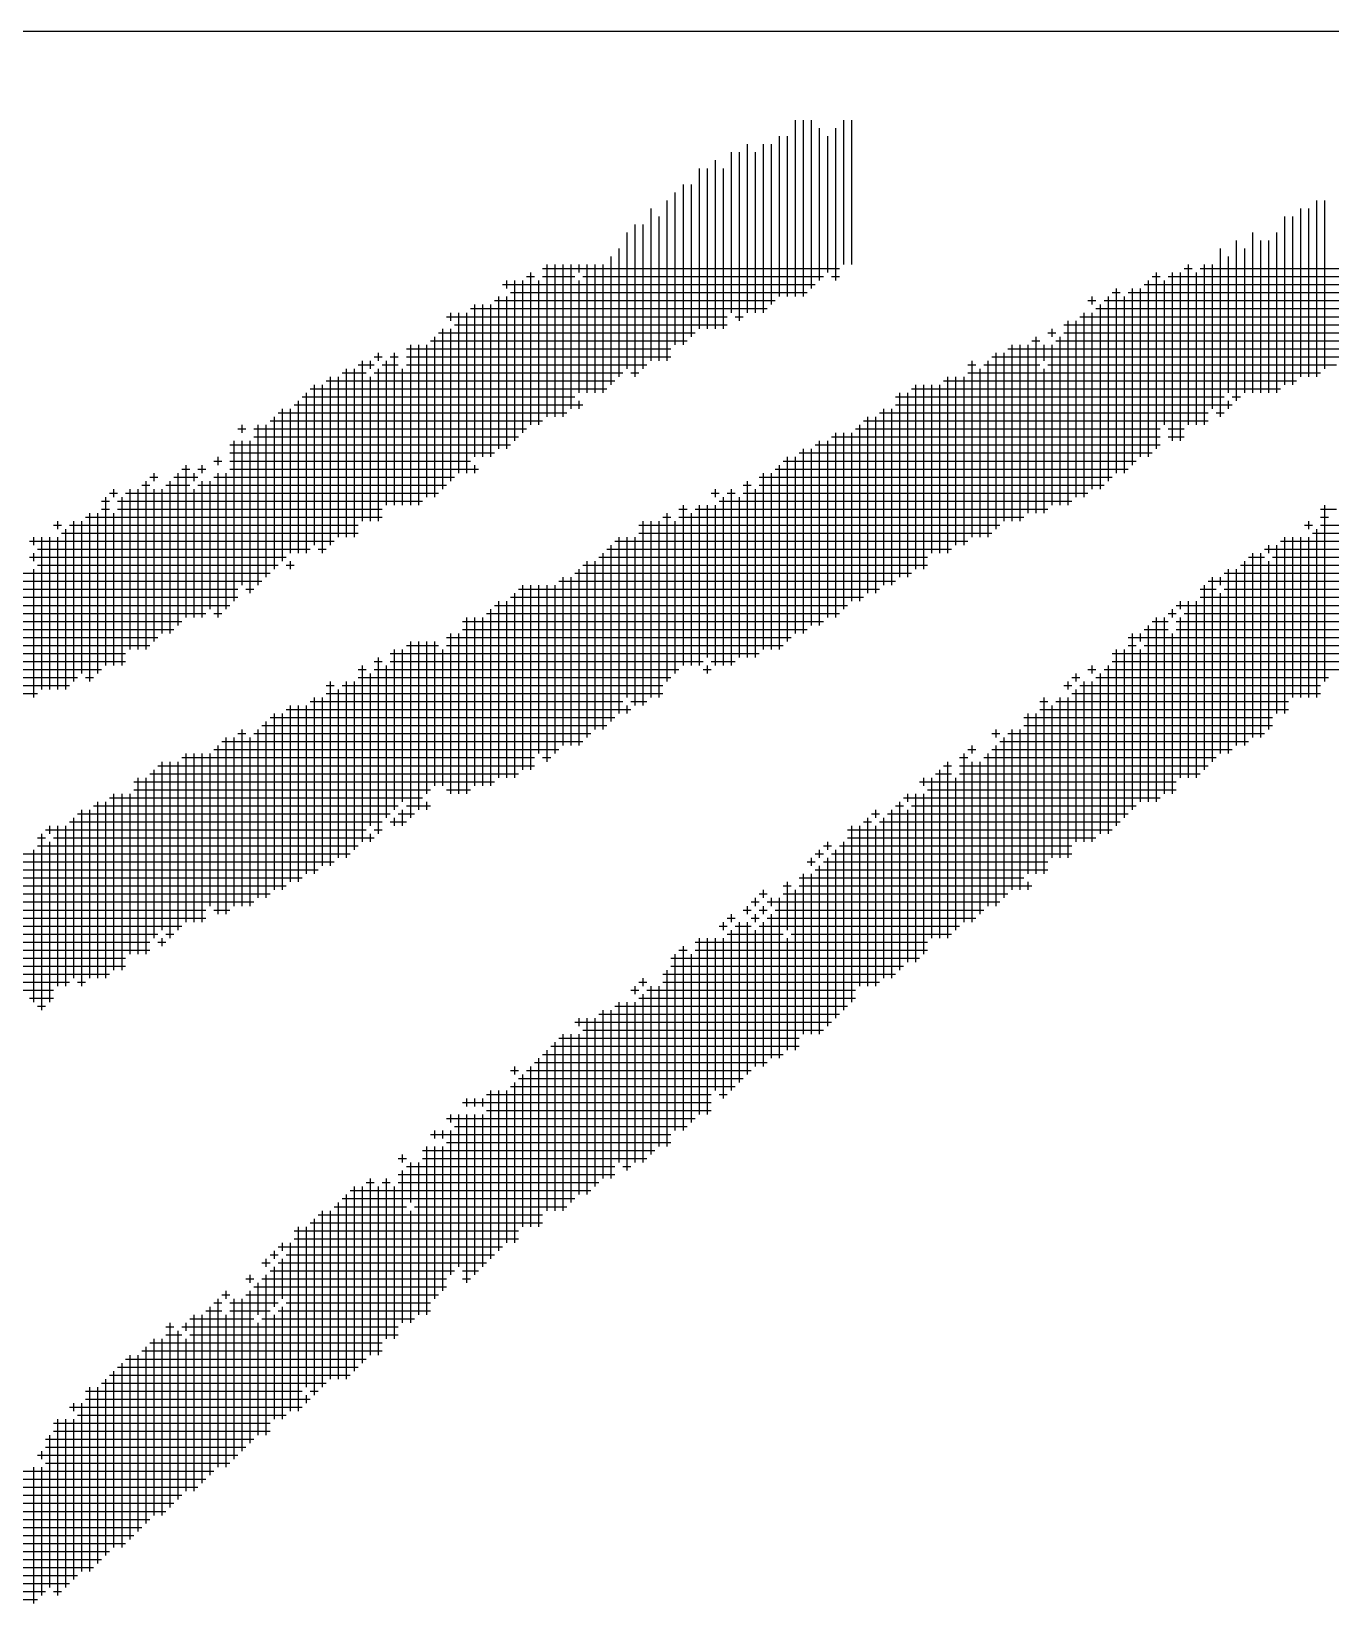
# Model space of a CAD drawing. Header units: feet. Extents: x 0 to 336400, y 0 to 237600.
# Drawn here: x 229879 to 230383, y 12190 to 12800 of the extents above; entities that cross this region are included whole.
import ezdxf
from ezdxf.enums import TextEntityAlignment as Align

# ---------------------------------------------------------------- set-up
doc = ezdxf.new("R2010")
doc.units = ezdxf.units.FT
doc.header["$LTSCALE"] = 2200
doc.header["$MEASUREMENT"] = 0
for name, color, linetype in [('CX-BORD-LIN1', 4, 'CONTINUOUS'), ('CX-BORD-LIN2', 3, 'CONTINUOUS'), ('CX-BORD-TEX2', 7, 'CONTINUOUS'), ('CX-BORD-TEX3', 6, 'CONTINUOUS'), ('CX-MISC', 2, 'CONTINUOUS')]:
    doc.layers.add(name, color=color, linetype=linetype)
doc.styles.add('TB_TEXT', font='')
doc.styles.add('TB_WBTXT', font='')
doc.styles.add('TB_WMTXT', font='')
doc.styles.get('TB_TEXT').set_extended_font_data('DotumChe')
doc.styles.get('TB_WBTXT').set_extended_font_data('Dotum')
doc.styles.get('TB_WMTXT').set_extended_font_data('DotumChe')

# ---------------------------------------------------------------- blocks, each defined once
blk = doc.blocks.new('CXBLKA1-KHCA-1')
at = {"layer": 'CX-BORD-LIN2'}
blk.add_lwpolyline([(558, 12), (270, 12)], dxfattribs=at)
at = {"layer": 'CX-BORD-LIN1', "style": 'TB_TEXT'}
for tag, p in [('TR_RCON5', (342.3033, 33)), ('TR_RCON4', (342.3033, 27)), ('TR_RCON3', (342.3033, 21)), ('TR_RCON2', (342.3033, 15)), ('TR_RCON1', (342.3033, 9))]:
    blk.add_attdef(tag, text='', height=3.5, dxfattribs=at).set_placement(p, align=Align.MIDDLE_LEFT)
for tag, height, p in [('TR_DGN5', 3.5, (451.1185, 33)), ('TR_CHK5', 3.5, (491.1185, 33)), ('TR_RDAT5', 3.5, (317.5, 33)), ('TR_APP5', 3.5, (531.1185, 33)), ('TR_RNUM5', 3, (285.1051, 32.6366)), ('TR_DGN4', 3.5, (451.1185, 27)), ('TR_CHK4', 3.5, (491.1185, 27)), ('TR_RDAT4', 3.5, (317.5, 27)), ('TR_APP4', 3.5, (531.1185, 27)), ('TR_RNUM4', 3, (285.1051, 26.6366)), ('TR_DGN3', 3.5, (451.1185, 21)), ('TR_CHK3', 3.5, (491.1185, 21)), ('TR_RDAT3', 3.5, (317.5, 21)), ('TR_APP3', 3.5, (531.1185, 21)), ('TR_RNUM3', 3, (285.1051, 20.6366)), ('TR_DGN2', 3.5, (451.1185, 15)), ('TR_CHK2', 3.5, (491.1185, 15)), ('TR_RDAT2', 3.5, (317.5, 15)), ('TR_APP2', 3.5, (531.1185, 15)), ('TR_RNUM2', 3, (285.1051, 14.6366)), ('TR_DGN1', 3.5, (451.1185, 9)), ('TR_CHK1', 3.5, (491.1185, 9)), ('TR_RDAT1', 3.5, (317.5, 9)), ('TR_APP1', 3.5, (531.1185, 9)), ('TR_RNUM1', 3, (285.1051, 8.6366))]:
    blk.add_attdef(tag, text='', height=height, dxfattribs=at).set_placement(p, align=Align.MIDDLE_CENTER)
at = {"layer": 'CX-BORD-LIN2', "style": 'TB_TEXT'}
blk.add_attdef('TD_VERSION', text='', height=3, rotation=90, dxfattribs=at).set_placement((800.5, 48.0149), align=Align.MIDDLE_CENTER)
at = {"layer": 'CX-BORD-TEX2', "style": 'TB_WMTXT'}
for tag, height, p in [('TB_CNAME', 5, (15.3448, 531.8324)), ('TB_CSCOP', 4, (16.6346, 523.8324))]:
    blk.add_attdef(tag, text='', height=height, dxfattribs=at).set_placement(p, align=Align.BOTTOM_LEFT)
at = {"layer": 'CX-BORD-TEX2', "style": 'TB_WBTXT'}
for tag, height, p in [('TB_MTITIL', 10, (398, 533.3264)), ('TB_STITL', 7, (398, 518.3264))]:
    blk.add_attdef(tag, text='', height=height, dxfattribs=at).set_placement(p, align=Align.MIDDLE_CENTER)
at = {"layer": 'CX-BORD-TEX3', "style": 'TB_TEXT'}
for tag, height, p in [('TD_LNDST', 4.5, (215, 31.5)), ('TD_DSECT', 4.5, (605.5, 31.5)), ('TD_DDIST', 4.5, (654.5, 31.5)), ('TD_DNAME_TOP', 4.5, (755, 27.957)), ('TD_CSECT', 4.5, (605.5, 22.5)), ('TD_CDIST', 4.5, (654.5, 22.5)), ('TD_DNAME_MAIN', 4.5, (755, 21.4731)), ('TD_DNAME_BOT', 3, (755, 15.2489)), ('TD_HSCAL', 4.5, (620.8841, 13.7484)), ('TD_VSCAL', 4.5, (656.8615, 13.7484)), ('TD_CCOMP', 4.5, (215, 13.5927)), ('TD_CSTEP', 4.5, (250.744, 5.125)), ('TD_FIELD', 4.5, (180, 5.125)), ('TD_DWGNO', 4.5, (755, 5.0017)), ('TD_DWGCODE', 4.5, (637, 4.7908))]:
    blk.add_attdef(tag, text='', height=height, dxfattribs=at).set_placement(p, align=Align.MIDDLE_CENTER)
for tag, height, width, p in [('TD_DCOMP', 4.5, 0.95, (215, 22.5875)), ('TD_CNAME', 5, 0.78, (65, 7.5956))]:
    blk.add_attdef(tag, text='', height=height, dxfattribs=dict(at, width=width)).set_placement(p, align=Align.MIDDLE_CENTER)

msp = doc.modelspace()

# ---------------------------------------------------------------- linework, layer by layer
at = {"layer": 'CX-MISC'}
for p, q in [((230175.06, 12765.55), (230175.06, 12697.12)), ((230178.17, 12765.55), (230178.17, 12697.12)), ((230181.28, 12765.55), (230181.28, 12700.24)), ((230193.72, 12765.55), (230193.72, 12709.57)), ((230196.83, 12765.55), (230196.83, 12709.57)), ((230168.84, 12759.33), (230168.84, 12697.12)), ((230171.95, 12759.33), (230171.95, 12697.12)), ((230184.39, 12762.44), (230184.39, 12703.35)), ((230187.5, 12759.33), (230187.5, 12706.46)), ((230190.61, 12762.44), (230190.61, 12703.35)), ((230150.18, 12753.11), (230150.18, 12690.9)), ((230153.29, 12753.11), (230153.29, 12687.79)), ((230156.4, 12756.22), (230156.4, 12690.9)), ((230159.51, 12753.11), (230159.51, 12690.9)), ((230162.62, 12756.22), (230162.62, 12690.9)), ((230165.73, 12756.22), (230165.73, 12694.01)), ((230137.74, 12746.89), (230137.74, 12684.68)), ((230140.85, 12746.89), (230140.85, 12684.68)), ((230143.96, 12750), (230143.96, 12684.68)), ((230147.07, 12746.89), (230147.07, 12684.68)), ((230131.52, 12740.67), (230131.52, 12678.46)), ((230134.63, 12740.67), (230134.63, 12681.57)), ((230125.29, 12734.45), (230125.29, 12672.24)), ((230128.41, 12737.56), (230128.41, 12678.46)), ((230377.24, 12734.45), (230377.24, 12666.02)), ((230380.35, 12734.45), (230380.35, 12669.13)), ((230119.07, 12731.34), (230119.07, 12672.24)), ((230122.18, 12728.23), (230122.18, 12672.24)), ((230364.8, 12728.23), (230364.8, 12662.91)), ((230367.91, 12728.23), (230367.91, 12662.91)), ((230371.02, 12731.34), (230371.02, 12666.02)), ((230374.13, 12731.34), (230374.13, 12666.02)), ((230109.74, 12722.01), (230109.74, 12669.13)), ((230112.85, 12725.12), (230112.85, 12666.02)), ((230115.96, 12725.12), (230115.96, 12669.13)), ((230352.35, 12722.01), (230352.35, 12659.8)), ((230361.69, 12722.01), (230361.69, 12659.8)), ((230346.13, 12718.9), (230346.13, 12656.69)), ((230355.46, 12718.9), (230355.46, 12659.8)), ((230358.57, 12718.9), (230358.57, 12659.8)), ((230103.52, 12712.68), (230103.52, 12662.91)), ((230106.63, 12715.79), (230106.63, 12666.02)), ((230339.91, 12715.79), (230339.91, 12650.47)), ((230343.02, 12712.68), (230343.02, 12659.8)), ((230349.24, 12715.79), (230349.24, 12659.8)), ((230070.86, 12704.9), (230073.97, 12704.9)), ((230072.42, 12706.46), (230072.42, 12647.36)), ((230077.08, 12708.01), (230192.17, 12708.01)), ((230077.08, 12704.9), (230089.53, 12704.9)), ((230078.64, 12709.57), (230078.64, 12650.47)), ((230081.75, 12709.57), (230081.75, 12650.47)), ((230084.86, 12709.57), (230084.86, 12650.47)), ((230087.97, 12709.57), (230087.97, 12653.58)), ((230091.08, 12709.57), (230091.08, 12706.46)), ((230092.64, 12704.9), (230185.95, 12704.9)), ((230094.19, 12709.57), (230094.19, 12659.8)), ((230097.3, 12709.57), (230097.3, 12659.8)), ((230100.41, 12709.57), (230100.41, 12659.8)), ((230189.06, 12704.9), (230192.17, 12704.9)), ((230313.47, 12704.9), (230316.58, 12704.9)), ((230315.03, 12706.46), (230315.03, 12638.03)), ((230319.69, 12704.9), (230450.33, 12704.9)), ((230321.25, 12706.46), (230321.25, 12641.14)), ((230324.36, 12706.46), (230324.36, 12641.14)), ((230325.92, 12708.01), (230329.03, 12708.01)), ((230327.47, 12709.57), (230327.47, 12647.36)), ((230330.58, 12706.46), (230330.58, 12647.36)), ((230332.14, 12708.01), (230459.66, 12708.01)), ((230333.69, 12709.57), (230333.69, 12647.36)), ((230336.8, 12709.57), (230336.8, 12653.58)), ((230061.53, 12701.79), (230182.84, 12701.79)), ((230063.09, 12703.35), (230063.09, 12700.24)), ((230064.64, 12698.68), (230179.73, 12698.68)), ((230066.2, 12703.35), (230066.2, 12641.14)), ((230069.31, 12703.35), (230069.31, 12644.25)), ((230075.53, 12703.35), (230075.53, 12647.36)), ((230091.08, 12703.35), (230091.08, 12659.8)), ((230297.92, 12698.68), (230301.03, 12698.68)), ((230299.48, 12700.24), (230299.48, 12628.7)), ((230304.14, 12698.68), (230441, 12698.68)), ((230305.7, 12700.24), (230305.7, 12631.81)), ((230308.81, 12700.24), (230308.81, 12634.92)), ((230310.36, 12701.79), (230447.22, 12701.79)), ((230311.92, 12703.35), (230311.92, 12634.92)), ((230318.14, 12703.35), (230318.14, 12647.36)), ((230049.09, 12692.46), (230164.17, 12692.46)), ((230050.65, 12694.01), (230050.65, 12634.92)), ((230053.76, 12694.01), (230053.76, 12634.92)), ((230056.87, 12694.01), (230056.87, 12634.92)), ((230058.42, 12695.57), (230167.29, 12695.57)), ((230059.98, 12697.12), (230059.98, 12638.03)), ((230063.09, 12697.12), (230063.09, 12638.03)), ((230288.59, 12695.57), (230291.7, 12695.57)), ((230290.15, 12697.12), (230290.15, 12694.01)), ((230291.7, 12692.46), (230431.67, 12692.46)), ((230293.26, 12694.01), (230293.26, 12622.48)), ((230294.81, 12695.57), (230434.78, 12695.57)), ((230296.37, 12697.12), (230296.37, 12625.59)), ((230302.59, 12697.12), (230302.59, 12628.7)), ((230039.76, 12689.35), (230148.62, 12689.35)), ((230041.31, 12690.9), (230041.31, 12687.79)), ((230042.87, 12686.24), (230148.62, 12686.24)), ((230044.42, 12690.9), (230044.42, 12628.7)), ((230047.53, 12690.9), (230047.53, 12628.7)), ((230151.73, 12689.35), (230154.84, 12689.35)), ((230279.26, 12686.24), (230416.12, 12686.24)), ((230280.81, 12687.79), (230280.81, 12616.25)), ((230283.93, 12687.79), (230283.93, 12619.36)), ((230285.48, 12689.35), (230422.34, 12689.35)), ((230287.04, 12690.9), (230287.04, 12619.36)), ((230290.15, 12690.9), (230290.15, 12622.48)), ((230033.54, 12680.02), (230133.07, 12680.02)), ((230035.09, 12681.57), (230035.09, 12619.36)), ((230036.65, 12683.13), (230136.18, 12683.13)), ((230038.2, 12684.68), (230038.2, 12622.48)), ((230041.31, 12684.68), (230041.31, 12625.59)), ((230266.82, 12680.02), (230269.93, 12680.02)), ((230268.37, 12681.57), (230268.37, 12613.14)), ((230273.04, 12683.13), (230276.15, 12683.13)), ((230274.59, 12684.68), (230274.59, 12681.57)), ((230276.15, 12680.02), (230403.68, 12680.02)), ((230277.7, 12681.57), (230277.7, 12616.25)), ((230279.26, 12683.13), (230406.79, 12683.13)), ((230011.77, 12673.8), (230014.88, 12673.8)), ((230013.32, 12675.35), (230013.32, 12672.24)), ((230017.99, 12673.8), (230021.1, 12673.8)), ((230019.54, 12675.35), (230019.54, 12616.25)), ((230024.21, 12676.91), (230126.85, 12676.91)), ((230024.21, 12673.8), (230126.85, 12673.8)), ((230025.76, 12678.46), (230025.76, 12616.25)), ((230028.87, 12678.46), (230028.87, 12616.25)), ((230031.98, 12678.46), (230031.98, 12619.36)), ((230251.27, 12673.8), (230391.23, 12673.8)), ((230252.82, 12675.35), (230252.82, 12606.92)), ((230255.93, 12675.35), (230255.93, 12610.03)), ((230257.49, 12676.91), (230397.45, 12676.91)), ((230259.04, 12678.46), (230259.04, 12610.03)), ((230262.15, 12678.46), (230262.15, 12610.03)), ((230265.26, 12678.46), (230265.26, 12613.14)), ((230271.48, 12678.46), (230271.48, 12672.24)), ((230274.59, 12678.46), (230274.59, 12616.25)), ((229999.32, 12667.58), (230008.65, 12667.58)), ((230000.88, 12669.13), (230000.88, 12603.81)), ((230003.99, 12669.13), (230003.99, 12603.81)), ((230005.54, 12670.69), (230011.77, 12670.69)), ((230007.1, 12672.24), (230007.1, 12610.03)), ((230010.21, 12672.24), (230010.21, 12669.13)), ((230011.77, 12667.58), (230108.19, 12667.58)), ((230013.32, 12669.13), (230013.32, 12610.03)), ((230014.88, 12670.69), (230021.1, 12670.69)), ((230016.43, 12672.24), (230016.43, 12616.25)), ((230022.65, 12669.13), (230022.65, 12616.25)), ((230024.21, 12670.69), (230117.52, 12670.69)), ((230111.3, 12667.58), (230114.41, 12667.58)), ((230241.93, 12670.69), (230245.05, 12670.69)), ((230241.93, 12667.58), (230378.79, 12667.58)), ((230243.49, 12672.24), (230243.49, 12603.81)), ((230246.6, 12669.13), (230246.6, 12603.81)), ((230248.16, 12670.69), (230269.93, 12670.69)), ((230249.71, 12672.24), (230249.71, 12603.81)), ((230271.48, 12669.13), (230271.48, 12613.14)), ((230273.04, 12670.69), (230385.01, 12670.69)), ((229986.88, 12661.36), (230101.97, 12661.36)), ((229988.44, 12662.91), (229988.44, 12600.7)), ((229991.55, 12662.91), (229991.55, 12597.59)), ((229993.1, 12664.47), (230105.08, 12664.47)), ((229994.66, 12666.02), (229994.66, 12600.7)), ((229997.77, 12666.02), (229997.77, 12603.81)), ((230010.21, 12666.02), (230010.21, 12610.03)), ((230220.16, 12661.36), (230363.24, 12661.36)), ((230221.72, 12662.91), (230221.72, 12591.37)), ((230224.83, 12662.91), (230224.83, 12591.37)), ((230227.94, 12662.91), (230227.94, 12597.59)), ((230231.05, 12662.91), (230231.05, 12597.59)), ((230232.6, 12664.47), (230369.46, 12664.47)), ((230234.16, 12666.02), (230234.16, 12597.59)), ((230237.27, 12666.02), (230237.27, 12600.7)), ((230240.38, 12666.02), (230240.38, 12600.7)), ((229980.66, 12655.13), (230092.64, 12655.13)), ((229982.22, 12656.69), (229982.22, 12597.59)), ((229983.77, 12658.24), (230089.53, 12658.24)), ((229985.33, 12659.8), (229985.33, 12597.59)), ((230091.08, 12656.69), (230091.08, 12653.58)), ((230213.94, 12658.24), (230341.47, 12658.24)), ((230213.94, 12655.13), (230344.58, 12655.13)), ((230215.5, 12659.8), (230215.5, 12588.26)), ((230218.61, 12659.8), (230218.61, 12588.26)), ((230343.02, 12656.69), (230343.02, 12653.58)), ((230344.58, 12658.24), (230347.69, 12658.24)), ((229971.33, 12648.91), (230077.08, 12648.91)), ((229972.89, 12650.47), (229972.89, 12591.37)), ((229974.44, 12652.02), (230086.41, 12652.02)), ((229976, 12653.58), (229976, 12594.48)), ((229979.11, 12653.58), (229979.11, 12597.59)), ((230201.5, 12648.91), (230335.25, 12648.91)), ((230203.05, 12650.47), (230203.05, 12582.04)), ((230206.17, 12650.47), (230206.17, 12582.04)), ((230207.72, 12652.02), (230335.25, 12652.02)), ((230209.28, 12653.58), (230209.28, 12585.15)), ((230212.39, 12653.58), (230212.39, 12585.15)), ((230338.36, 12652.02), (230341.47, 12652.02)), ((229958.89, 12645.8), (229962, 12645.8)), ((229960.44, 12647.36), (229960.44, 12644.25)), ((229965.11, 12645.8), (230070.86, 12645.8)), ((229965.11, 12642.69), (230067.75, 12642.69)), ((229966.66, 12647.36), (229966.66, 12585.15)), ((229969.77, 12647.36), (229969.77, 12588.26)), ((230189.06, 12642.69), (230316.58, 12642.69)), ((230190.61, 12644.25), (230190.61, 12572.71)), ((230193.72, 12644.25), (230193.72, 12575.82)), ((230196.83, 12644.25), (230196.83, 12578.93)), ((230198.39, 12645.8), (230316.58, 12645.8)), ((230199.94, 12647.36), (230199.94, 12578.93)), ((230319.69, 12645.8), (230325.92, 12645.8)), ((230319.69, 12642.69), (230325.92, 12642.69)), ((229955.78, 12639.58), (230064.64, 12639.58)), ((229957.33, 12641.14), (229957.33, 12578.93)), ((229960.44, 12641.14), (229960.44, 12585.15)), ((229963.55, 12641.14), (229963.55, 12582.04)), ((230178.17, 12638.03), (230178.17, 12566.49)), ((230181.28, 12638.03), (230181.28, 12569.6)), ((230182.84, 12639.58), (230316.58, 12639.58)), ((230184.39, 12641.14), (230184.39, 12569.6)), ((230187.5, 12641.14), (230187.5, 12572.71)), ((229938.67, 12631.81), (229938.67, 12572.71)), ((229944.89, 12631.81), (229944.89, 12628.7)), ((229949.56, 12633.36), (229952.67, 12633.36)), ((229951.11, 12634.92), (229951.11, 12631.81)), ((229955.78, 12636.47), (230058.42, 12636.47)), ((229955.78, 12633.36), (230049.09, 12633.36)), ((230050.65, 12631.81), (230050.65, 12628.7)), ((230168.84, 12631.81), (230168.84, 12560.27)), ((230170.4, 12633.36), (230307.25, 12633.36)), ((230171.95, 12634.92), (230171.95, 12563.38)), ((230175.06, 12634.92), (230175.06, 12566.49)), ((230176.62, 12636.47), (230313.47, 12636.47)), ((229923.12, 12625.59), (229923.12, 12560.27)), ((229924.67, 12627.14), (229927.78, 12627.14)), ((229926.23, 12628.7), (229926.23, 12625.59)), ((229932.45, 12625.59), (229932.45, 12566.49)), ((229934.01, 12627.14), (229943.34, 12627.14)), ((229935.56, 12628.7), (229935.56, 12569.6)), ((229937.12, 12630.25), (229940.23, 12630.25)), ((229941.78, 12628.7), (229941.78, 12625.59)), ((229943.34, 12630.25), (229946.45, 12630.25)), ((229944.89, 12625.59), (229944.89, 12572.71)), ((229948, 12625.59), (229948, 12575.82)), ((229949.56, 12627.14), (230042.87, 12627.14)), ((229951.11, 12628.7), (229951.11, 12572.71)), ((229954.22, 12628.7), (229954.22, 12575.82)), ((229955.78, 12630.25), (230052.2, 12630.25)), ((230156.4, 12625.59), (230156.4, 12557.16)), ((230161.06, 12627.14), (230297.92, 12627.14)), ((230162.62, 12628.7), (230162.62, 12560.27)), ((230165.73, 12628.7), (230165.73, 12560.27)), ((230167.29, 12630.25), (230304.14, 12630.25)), ((229907.57, 12619.36), (229907.57, 12554.05)), ((229909.12, 12620.92), (229912.23, 12620.92)), ((229910.68, 12622.48), (229910.68, 12619.36)), ((229913.79, 12619.36), (229913.79, 12554.05)), ((229915.34, 12620.92), (230036.65, 12620.92)), ((229916.9, 12622.48), (229916.9, 12560.27)), ((229920.01, 12622.48), (229920.01, 12560.27)), ((229921.56, 12624.03), (229924.67, 12624.03)), ((229926.23, 12622.48), (229926.23, 12563.38)), ((229929.34, 12622.48), (229929.34, 12566.49)), ((229930.89, 12624.03), (229940.23, 12624.03)), ((229941.78, 12622.48), (229941.78, 12572.71)), ((229943.34, 12624.03), (230039.76, 12624.03)), ((230142.4, 12620.92), (230145.51, 12620.92)), ((230143.96, 12622.48), (230143.96, 12619.36)), ((230147.07, 12619.36), (230147.07, 12554.05)), ((230148.62, 12620.92), (230151.73, 12620.92)), ((230150.18, 12622.48), (230150.18, 12554.05)), ((230153.29, 12619.36), (230153.29, 12557.16)), ((230154.84, 12624.03), (230157.95, 12624.03)), ((230154.84, 12620.92), (230288.59, 12620.92)), ((230159.51, 12622.48), (230159.51, 12557.16)), ((230161.06, 12624.03), (230294.81, 12624.03)), ((229901.35, 12613.14), (229901.35, 12547.83)), ((229904.46, 12613.14), (229904.46, 12550.94)), ((229906.01, 12617.81), (229909.12, 12617.81)), ((229906.01, 12614.7), (229909.12, 12614.7)), ((229910.68, 12613.14), (229910.68, 12554.05)), ((229912.23, 12617.81), (230030.43, 12617.81)), ((229912.23, 12614.7), (230014.88, 12614.7)), ((230125.29, 12613.14), (230125.29, 12547.83)), ((230129.96, 12614.7), (230133.07, 12614.7)), ((230131.52, 12616.25), (230131.52, 12554.05)), ((230134.63, 12613.14), (230134.63, 12554.05)), ((230136.18, 12614.7), (230273.04, 12614.7)), ((230137.74, 12616.25), (230137.74, 12554.05)), ((230140.85, 12616.25), (230140.85, 12557.16)), ((230143.96, 12616.25), (230143.96, 12554.05)), ((230145.51, 12617.81), (230282.37, 12617.81)), ((230378.79, 12614.7), (230385.01, 12614.7)), ((230380.35, 12616.25), (230380.35, 12547.83)), ((229887.35, 12608.48), (229890.46, 12608.48)), ((229888.9, 12610.03), (229888.9, 12606.92)), ((229892.01, 12606.92), (229892.01, 12544.72)), ((229893.57, 12608.48), (230005.54, 12608.48)), ((229895.13, 12610.03), (229895.13, 12547.83)), ((229898.24, 12610.03), (229898.24, 12550.94)), ((229899.79, 12611.59), (230014.88, 12611.59)), ((230114.41, 12608.48), (230254.38, 12608.48)), ((230115.96, 12610.03), (230115.96, 12538.49)), ((230119.07, 12610.03), (230119.07, 12541.6)), ((230122.18, 12610.03), (230122.18, 12541.6)), ((230123.74, 12611.59), (230126.85, 12611.59)), ((230128.41, 12610.03), (230128.41, 12550.94)), ((230129.96, 12611.59), (230263.71, 12611.59)), ((230372.57, 12608.48), (230375.68, 12608.48)), ((230374.13, 12610.03), (230374.13, 12606.92)), ((230377.24, 12606.92), (230377.24, 12541.6)), ((230378.79, 12611.59), (230381.9, 12611.59)), ((230378.79, 12608.48), (230487.66, 12608.48)), ((229878.02, 12602.26), (229996.21, 12602.26)), ((229879.57, 12603.81), (229879.57, 12600.7)), ((229882.68, 12603.81), (229882.68, 12544.72)), ((229885.79, 12603.81), (229885.79, 12544.72)), ((229888.9, 12603.81), (229888.9, 12544.72)), ((229890.46, 12605.37), (230005.54, 12605.37)), ((230103.52, 12600.7), (230103.52, 12532.27)), ((230105.08, 12602.26), (230241.93, 12602.26)), ((230106.63, 12603.81), (230106.63, 12535.38)), ((230109.74, 12603.81), (230109.74, 12541.6)), ((230112.85, 12603.81), (230112.85, 12538.49)), ((230114.41, 12605.37), (230251.27, 12605.37)), ((230358.57, 12600.7), (230358.57, 12597.59)), ((230361.69, 12600.7), (230361.69, 12535.38)), ((230363.24, 12602.26), (230475.21, 12602.26)), ((230364.8, 12603.81), (230364.8, 12535.38)), ((230367.91, 12603.81), (230367.91, 12541.6)), ((230371.02, 12603.81), (230371.02, 12541.6)), ((230374.13, 12603.81), (230374.13, 12541.6)), ((230375.68, 12605.37), (230481.44, 12605.37)), ((229878.02, 12596.04), (229977.55, 12596.04)), ((229879.57, 12597.59), (229879.57, 12594.48)), ((229881.13, 12599.15), (229986.88, 12599.15)), ((229979.11, 12594.48), (229979.11, 12591.37)), ((229989.99, 12599.15), (229993.1, 12599.15)), ((230094.19, 12594.48), (230094.19, 12526.05)), ((230097.3, 12594.48), (230097.3, 12529.16)), ((230098.86, 12596.04), (230226.38, 12596.04)), ((230100.41, 12597.59), (230100.41, 12529.16)), ((230101.97, 12599.15), (230235.71, 12599.15)), ((230349.24, 12594.48), (230349.24, 12522.94)), ((230350.8, 12596.04), (230357.02, 12596.04)), ((230352.35, 12597.59), (230352.35, 12526.05)), ((230355.46, 12597.59), (230355.46, 12526.05)), ((230357.02, 12599.15), (230459.66, 12599.15)), ((230358.57, 12594.48), (230358.57, 12529.16)), ((230360.13, 12596.04), (230456.55, 12596.04)), ((229856.25, 12589.82), (229971.33, 12589.82)), ((229879.57, 12591.37), (229879.57, 12541.6)), ((229881.13, 12592.93), (229974.44, 12592.93)), ((229977.55, 12592.93), (229980.66, 12592.93)), ((230084.86, 12588.26), (230084.86, 12522.94)), ((230087.97, 12588.26), (230087.97, 12522.94)), ((230089.53, 12589.82), (230220.16, 12589.82)), ((230091.08, 12591.37), (230091.08, 12522.94)), ((230092.64, 12592.93), (230226.38, 12592.93)), ((230336.8, 12588.26), (230336.8, 12516.72)), ((230339.91, 12588.26), (230339.91, 12585.15)), ((230341.47, 12589.82), (230450.33, 12589.82)), ((230343.02, 12591.37), (230343.02, 12519.83)), ((230346.13, 12591.37), (230346.13, 12522.94)), ((230347.69, 12592.93), (230453.44, 12592.93)), ((229853.13, 12583.6), (229958.89, 12583.6)), ((229856.25, 12586.71), (229968.22, 12586.71)), ((229962, 12583.6), (229965.11, 12583.6)), ((230066.2, 12582.04), (230066.2, 12510.5)), ((230067.75, 12583.6), (230207.72, 12583.6)), ((230069.31, 12585.15), (230069.31, 12513.61)), ((230072.42, 12585.15), (230072.42, 12513.61)), ((230075.53, 12585.15), (230075.53, 12519.83)), ((230078.64, 12585.15), (230078.64, 12516.72)), ((230081.75, 12585.15), (230081.75, 12519.83)), ((230083.3, 12586.71), (230213.94, 12586.71)), ((230332.14, 12583.6), (230338.36, 12583.6)), ((230333.69, 12585.15), (230333.69, 12513.61)), ((230335.25, 12586.71), (230444.11, 12586.71)), ((230339.91, 12582.04), (230339.91, 12519.83)), ((230341.47, 12583.6), (230437.89, 12583.6)), ((229837.58, 12577.37), (229955.78, 12577.37)), ((229846.91, 12580.48), (229958.89, 12580.48)), ((230056.87, 12575.82), (230056.87, 12507.39)), ((230058.42, 12577.37), (230195.28, 12577.37)), ((230059.98, 12578.93), (230059.98, 12510.5)), ((230063.09, 12578.93), (230063.09, 12510.5)), ((230064.64, 12580.48), (230201.5, 12580.48)), ((230321.25, 12575.82), (230321.25, 12572.71)), ((230322.81, 12577.37), (230425.45, 12577.37)), ((230324.36, 12578.93), (230324.36, 12575.82)), ((230327.47, 12578.93), (230327.47, 12510.5)), ((230330.58, 12578.93), (230330.58, 12510.5)), ((230332.14, 12580.48), (230431.67, 12580.48)), ((229825.14, 12571.15), (229937.12, 12571.15)), ((229834.47, 12574.26), (229946.45, 12574.26)), ((229949.56, 12574.26), (229952.67, 12574.26)), ((230045.98, 12571.15), (230185.95, 12571.15)), ((230047.53, 12572.71), (230047.53, 12504.28)), ((230050.65, 12572.71), (230050.65, 12507.39)), ((230053.76, 12572.71), (230053.76, 12507.39)), ((230055.31, 12574.26), (230192.17, 12574.26)), ((230311.92, 12569.6), (230311.92, 12501.17)), ((230313.47, 12571.15), (230319.69, 12571.15)), ((230315.03, 12572.71), (230315.03, 12501.17)), ((230318.14, 12572.71), (230318.14, 12504.28)), ((230319.69, 12574.26), (230322.81, 12574.26)), ((230322.81, 12571.15), (230416.12, 12571.15)), ((230324.36, 12572.71), (230324.36, 12510.5)), ((230325.92, 12574.26), (230422.34, 12574.26)), ((229806.48, 12564.93), (229927.78, 12564.93)), ((229822.03, 12568.04), (229934.01, 12568.04)), ((230025.76, 12563.38), (230025.76, 12494.95)), ((230028.87, 12563.38), (230028.87, 12498.06)), ((230031.98, 12563.38), (230031.98, 12504.28)), ((230035.09, 12563.38), (230035.09, 12507.39)), ((230039.76, 12564.93), (230173.51, 12564.93)), ((230041.31, 12566.49), (230041.31, 12504.28)), ((230044.42, 12566.49), (230044.42, 12504.28)), ((230045.98, 12568.04), (230179.73, 12568.04)), ((230304.14, 12564.93), (230406.79, 12564.93)), ((230305.7, 12566.49), (230305.7, 12498.06)), ((230308.81, 12566.49), (230308.81, 12563.38)), ((230310.36, 12568.04), (230319.69, 12568.04)), ((230321.25, 12566.49), (230321.25, 12504.28)), ((230322.81, 12568.04), (230413.01, 12568.04)), ((229803.37, 12558.71), (229915.34, 12558.71)), ((229806.48, 12561.82), (229924.67, 12561.82)), ((230017.99, 12558.71), (230161.06, 12558.71)), ((230019.54, 12560.27), (230019.54, 12498.06)), ((230022.65, 12560.27), (230022.65, 12501.17)), ((230024.21, 12561.82), (230036.65, 12561.82)), ((230038.2, 12560.27), (230038.2, 12507.39)), ((230039.76, 12561.82), (230170.4, 12561.82)), ((230297.92, 12558.71), (230400.57, 12558.71)), ((230299.48, 12560.27), (230299.48, 12491.84)), ((230302.59, 12560.27), (230302.59, 12494.95)), ((230304.14, 12561.82), (230307.25, 12561.82)), ((230308.81, 12560.27), (230308.81, 12501.17)), ((230310.36, 12561.82), (230406.79, 12561.82)), ((229797.15, 12552.49), (229906.01, 12552.49)), ((229803.37, 12555.6), (229915.34, 12555.6)), ((230005.54, 12552.49), (230008.65, 12552.49)), ((230007.1, 12554.05), (230007.1, 12485.62)), ((230011.77, 12555.6), (230014.88, 12555.6)), ((230011.77, 12552.49), (230129.96, 12552.49)), ((230013.32, 12557.16), (230013.32, 12488.73)), ((230016.43, 12554.05), (230016.43, 12494.95)), ((230017.99, 12555.6), (230139.29, 12555.6)), ((230139.29, 12552.49), (230142.4, 12552.49)), ((230140.85, 12554.05), (230140.85, 12550.94)), ((230142.4, 12555.6), (230151.73, 12555.6)), ((230288.59, 12552.49), (230291.7, 12552.49)), ((230290.15, 12554.05), (230290.15, 12550.94)), ((230294.81, 12552.49), (230388.12, 12552.49)), ((230296.37, 12554.05), (230296.37, 12488.73)), ((230297.92, 12555.6), (230397.45, 12555.6)), ((229772.26, 12546.27), (229893.57, 12546.27)), ((229794.04, 12549.38), (229896.68, 12549.38)), ((229899.79, 12549.38), (229902.9, 12549.38)), ((229993.1, 12546.27), (229996.21, 12546.27)), ((229994.66, 12547.83), (229994.66, 12476.29)), ((229999.32, 12546.27), (230123.74, 12546.27)), ((230000.88, 12547.83), (230000.88, 12479.4)), ((230003.99, 12547.83), (230003.99, 12482.51)), ((230005.54, 12549.38), (230126.85, 12549.38)), ((230010.21, 12550.94), (230010.21, 12491.84)), ((230279.26, 12546.27), (230282.37, 12546.27)), ((230280.81, 12547.83), (230280.81, 12544.72)), ((230282.37, 12549.38), (230285.48, 12549.38)), ((230283.93, 12550.94), (230283.93, 12547.83)), ((230285.48, 12546.27), (230378.79, 12546.27)), ((230287.04, 12547.83), (230287.04, 12485.62)), ((230290.15, 12547.83), (230290.15, 12485.62)), ((230291.7, 12549.38), (230381.9, 12549.38)), ((230293.26, 12550.94), (230293.26, 12488.73)), ((229769.15, 12543.16), (229881.13, 12543.16)), ((229986.88, 12540.05), (230108.19, 12540.05)), ((229988.44, 12541.6), (229988.44, 12473.18)), ((229991.55, 12541.6), (229991.55, 12476.29)), ((229993.1, 12543.16), (230123.74, 12543.16)), ((229997.77, 12544.72), (229997.77, 12479.4)), ((230111.3, 12540.05), (230117.52, 12540.05)), ((230269.93, 12540.05), (230273.04, 12540.05)), ((230271.48, 12541.6), (230271.48, 12473.18)), ((230276.15, 12540.05), (230366.35, 12540.05)), ((230277.7, 12541.6), (230277.7, 12479.4)), ((230280.81, 12541.6), (230280.81, 12479.4)), ((230282.37, 12543.16), (230378.79, 12543.16)), ((230283.93, 12544.72), (230283.93, 12485.62)), ((229971.33, 12533.83), (230105.08, 12533.83)), ((229972.89, 12535.38), (229972.89, 12466.96)), ((229976, 12535.38), (229976, 12466.96)), ((229977.55, 12536.94), (230111.3, 12536.94)), ((229979.11, 12538.49), (229979.11, 12470.07)), ((229982.22, 12538.49), (229982.22, 12470.07)), ((229985.33, 12538.49), (229985.33, 12473.18)), ((230109.74, 12538.49), (230109.74, 12535.38)), ((230263.71, 12533.83), (230360.13, 12533.83)), ((230265.26, 12535.38), (230265.26, 12473.18)), ((230268.37, 12535.38), (230268.37, 12473.18)), ((230269.93, 12536.94), (230366.35, 12536.94)), ((230274.59, 12538.49), (230274.59, 12479.4)), ((229958.89, 12527.61), (229962, 12527.61)), ((229960.44, 12529.16), (229960.44, 12460.73)), ((229965.11, 12527.61), (230095.75, 12527.61)), ((229966.66, 12529.16), (229966.66, 12463.84)), ((229968.22, 12530.72), (230101.97, 12530.72)), ((229969.77, 12532.27), (229969.77, 12463.84)), ((230251.27, 12527.61), (230254.38, 12527.61)), ((230252.82, 12529.16), (230252.82, 12526.05)), ((230257.49, 12527.61), (230357.02, 12527.61)), ((230259.04, 12529.16), (230259.04, 12466.96)), ((230262.15, 12529.16), (230262.15, 12466.96)), ((230263.71, 12530.72), (230360.13, 12530.72)), ((229949.56, 12521.39), (230083.3, 12521.39)), ((229951.11, 12522.94), (229951.11, 12457.62)), ((229952.67, 12524.5), (230092.64, 12524.5)), ((229954.22, 12526.05), (229954.22, 12457.62)), ((229957.33, 12526.05), (229957.33, 12460.73)), ((229963.55, 12526.05), (229963.55, 12460.73)), ((230241.93, 12521.39), (230245.05, 12521.39)), ((230243.49, 12522.94), (230243.49, 12519.83)), ((230251.27, 12521.39), (230344.58, 12521.39)), ((230252.82, 12522.94), (230252.82, 12460.73)), ((230254.38, 12524.5), (230350.8, 12524.5)), ((230255.93, 12526.05), (230255.93, 12463.84)), ((229927.78, 12515.17), (230073.97, 12515.17)), ((229929.34, 12516.72), (229929.34, 12451.4)), ((229932.45, 12516.72), (229932.45, 12448.29)), ((229935.56, 12516.72), (229935.56, 12451.4)), ((229937.12, 12518.28), (230073.97, 12518.28)), ((229938.67, 12519.83), (229938.67, 12454.51)), ((229941.78, 12519.83), (229941.78, 12454.51)), ((229944.89, 12519.83), (229944.89, 12454.51)), ((229948, 12519.83), (229948, 12460.73)), ((230077.08, 12518.28), (230080.19, 12518.28)), ((230232.6, 12515.17), (230235.71, 12515.17)), ((230234.16, 12516.72), (230234.16, 12448.29)), ((230238.82, 12518.28), (230241.93, 12518.28)), ((230238.82, 12515.17), (230335.25, 12515.17)), ((230240.38, 12519.83), (230240.38, 12454.51)), ((230243.49, 12516.72), (230243.49, 12454.51)), ((230246.6, 12516.72), (230246.6, 12457.62)), ((230248.16, 12518.28), (230338.36, 12518.28)), ((230249.71, 12519.83), (230249.71, 12460.73)), ((229918.45, 12508.95), (230058.42, 12508.95)), ((229920.01, 12510.5), (229920.01, 12442.07)), ((229923.12, 12510.5), (229923.12, 12442.07)), ((229924.67, 12512.06), (230067.75, 12512.06)), ((229926.23, 12513.61), (229926.23, 12448.29)), ((230223.27, 12508.95), (230322.81, 12508.95)), ((230224.83, 12510.5), (230224.83, 12507.39)), ((230227.94, 12510.5), (230227.94, 12448.29)), ((230229.49, 12512.06), (230235.71, 12512.06)), ((230231.05, 12513.61), (230231.05, 12448.29)), ((230237.27, 12510.5), (230237.27, 12451.4)), ((230238.82, 12512.06), (230332.14, 12512.06)), ((229909.12, 12502.72), (230030.43, 12502.72)), ((229910.68, 12504.28), (229910.68, 12435.85)), ((229913.79, 12504.28), (229913.79, 12435.85)), ((229916.9, 12504.28), (229916.9, 12442.07)), ((229918.45, 12505.84), (230033.54, 12505.84)), ((230039.76, 12505.84), (230049.09, 12505.84)), ((230217.05, 12502.72), (230316.58, 12502.72)), ((230218.61, 12504.28), (230218.61, 12501.17)), ((230221.72, 12504.28), (230221.72, 12438.96)), ((230224.83, 12504.28), (230224.83, 12442.07)), ((230226.38, 12505.84), (230322.81, 12505.84)), ((229896.68, 12496.5), (230017.99, 12496.5)), ((229898.24, 12498.06), (229898.24, 12429.63)), ((229901.35, 12498.06), (229901.35, 12432.74)), ((229902.9, 12499.61), (230021.1, 12499.61)), ((229904.46, 12501.17), (229904.46, 12432.74)), ((229907.57, 12501.17), (229907.57, 12432.74)), ((230021.1, 12496.5), (230027.32, 12496.5)), ((230022.65, 12498.06), (230022.65, 12491.84)), ((230024.21, 12499.61), (230033.54, 12499.61)), ((230031.98, 12501.17), (230031.98, 12498.06)), ((230204.61, 12496.5), (230207.72, 12496.5)), ((230206.17, 12498.06), (230206.17, 12494.95)), ((230210.83, 12496.5), (230304.14, 12496.5)), ((230212.39, 12498.06), (230212.39, 12432.74)), ((230213.94, 12499.61), (230217.05, 12499.61)), ((230215.5, 12501.17), (230215.5, 12435.85)), ((230218.61, 12498.06), (230218.61, 12438.96)), ((230220.16, 12499.61), (230307.25, 12499.61)), ((229884.24, 12490.28), (230008.65, 12490.28)), ((229885.79, 12491.84), (229885.79, 12488.73)), ((229888.9, 12491.84), (229888.9, 12429.63)), ((229892.01, 12491.84), (229892.01, 12429.63)), ((229893.57, 12493.39), (230014.88, 12493.39)), ((229895.13, 12494.95), (229895.13, 12432.74)), ((230011.77, 12490.28), (230014.88, 12490.28)), ((230017.99, 12493.39), (230024.21, 12493.39)), ((230019.54, 12494.95), (230019.54, 12491.84)), ((230195.28, 12490.28), (230297.92, 12490.28)), ((230196.83, 12491.84), (230196.83, 12423.41)), ((230199.94, 12491.84), (230199.94, 12429.63)), ((230201.5, 12493.39), (230204.61, 12493.39)), ((230203.05, 12494.95), (230203.05, 12429.63)), ((230206.17, 12491.84), (230206.17, 12429.63)), ((230207.72, 12493.39), (230301.03, 12493.39)), ((230209.28, 12494.95), (230209.28, 12432.74)), ((229881.13, 12487.17), (229884.24, 12487.17)), ((229881.13, 12484.06), (230005.54, 12484.06)), ((229882.68, 12488.73), (229882.68, 12420.3)), ((229885.79, 12485.62), (229885.79, 12423.41)), ((229887.35, 12487.17), (230011.77, 12487.17)), ((230010.21, 12488.73), (230010.21, 12485.62)), ((230185.95, 12484.06), (230189.06, 12484.06)), ((230187.5, 12485.62), (230187.5, 12482.51)), ((230192.17, 12484.06), (230282.37, 12484.06)), ((230193.72, 12485.62), (230193.72, 12420.3)), ((230195.28, 12487.17), (230291.7, 12487.17)), ((229871.8, 12480.95), (230002.43, 12480.95)), ((229879.57, 12482.51), (229879.57, 12423.41)), ((230181.28, 12479.4), (230181.28, 12476.29)), ((230182.84, 12480.95), (230185.95, 12480.95)), ((230184.39, 12482.51), (230184.39, 12479.4)), ((230187.5, 12479.4), (230187.5, 12414.08)), ((230189.06, 12480.95), (230282.37, 12480.95)), ((230190.61, 12482.51), (230190.61, 12417.19)), ((229859.36, 12474.73), (229989.99, 12474.73)), ((229862.47, 12477.84), (229996.21, 12477.84)), ((230178.17, 12473.18), (230178.17, 12410.97)), ((230179.73, 12477.84), (230182.84, 12477.84)), ((230181.28, 12473.18), (230181.28, 12410.97)), ((230182.84, 12474.73), (230273.04, 12474.73)), ((230184.39, 12476.29), (230184.39, 12410.97)), ((230185.95, 12477.84), (230273.04, 12477.84)), ((229840.69, 12468.51), (229977.55, 12468.51)), ((229856.25, 12471.62), (229983.77, 12471.62)), ((230162.62, 12466.96), (230162.62, 12463.84)), ((230170.4, 12468.51), (230173.51, 12468.51)), ((230171.95, 12470.07), (230171.95, 12451.4)), ((230175.06, 12466.96), (230175.06, 12404.75)), ((230176.62, 12471.62), (230263.71, 12471.62)), ((230176.62, 12468.51), (230266.82, 12468.51)), ((230265.26, 12470.07), (230265.26, 12466.96)), ((229831.36, 12462.29), (229965.11, 12462.29)), ((229834.47, 12465.4), (229971.33, 12465.4)), ((230156.4, 12460.73), (230156.4, 12457.62)), ((230157.95, 12462.29), (230161.06, 12462.29)), ((230159.51, 12463.84), (230159.51, 12460.73)), ((230161.06, 12465.4), (230164.17, 12465.4)), ((230162.62, 12460.73), (230162.62, 12457.62)), ((230164.17, 12462.29), (230254.38, 12462.29)), ((230165.73, 12463.84), (230165.73, 12460.73)), ((230168.84, 12463.84), (230168.84, 12401.64)), ((230170.4, 12465.4), (230257.49, 12465.4)), ((229818.92, 12456.07), (229946.45, 12456.07)), ((229825.14, 12459.18), (229946.45, 12459.18)), ((229949.56, 12459.18), (229955.78, 12459.18)), ((230147.07, 12454.51), (230147.07, 12451.4)), ((230148.62, 12456.07), (230151.73, 12456.07)), ((230150.18, 12457.62), (230150.18, 12454.51)), ((230153.29, 12454.51), (230153.29, 12392.31)), ((230154.84, 12459.18), (230157.95, 12459.18)), ((230156.4, 12454.51), (230156.4, 12395.42)), ((230157.95, 12456.07), (230161.06, 12456.07)), ((230159.51, 12457.62), (230159.51, 12454.51)), ((230161.06, 12459.18), (230164.17, 12459.18)), ((230162.62, 12454.51), (230162.62, 12398.53)), ((230164.17, 12456.07), (230245.05, 12456.07)), ((230165.73, 12457.62), (230165.73, 12401.64)), ((230167.29, 12459.18), (230248.16, 12459.18)), ((229806.48, 12449.85), (229927.78, 12449.85)), ((229812.7, 12452.96), (229937.12, 12452.96)), ((229929.34, 12448.29), (229929.34, 12445.18)), ((229930.89, 12449.85), (229934.01, 12449.85)), ((230137.74, 12448.29), (230137.74, 12379.86)), ((230140.85, 12448.29), (230140.85, 12379.86)), ((230143.96, 12448.29), (230143.96, 12389.2)), ((230145.51, 12452.96), (230148.62, 12452.96)), ((230147.07, 12448.29), (230147.07, 12386.08)), ((230148.62, 12449.85), (230170.4, 12449.85)), ((230150.18, 12451.4), (230150.18, 12389.2)), ((230151.73, 12452.96), (230157.95, 12452.96)), ((230159.51, 12451.4), (230159.51, 12398.53)), ((230161.06, 12452.96), (230238.82, 12452.96)), ((230171.95, 12448.29), (230171.95, 12404.75)), ((230173.51, 12449.85), (230235.71, 12449.85)), ((229790.93, 12443.63), (229924.67, 12443.63)), ((229803.37, 12446.74), (229924.67, 12446.74)), ((229927.78, 12446.74), (229930.89, 12446.74)), ((230128.41, 12442.07), (230128.41, 12373.64)), ((230129.96, 12443.63), (230133.07, 12443.63)), ((230131.52, 12445.18), (230131.52, 12373.64)), ((230134.63, 12442.07), (230134.63, 12376.75)), ((230136.18, 12446.74), (230226.38, 12446.74)), ((230136.18, 12443.63), (230226.38, 12443.63)), ((229781.6, 12437.41), (229915.34, 12437.41)), ((229784.71, 12440.52), (229915.34, 12440.52)), ((230125.29, 12435.85), (230125.29, 12367.42)), ((230126.85, 12440.52), (230223.27, 12440.52)), ((230126.85, 12437.41), (230217.05, 12437.41)), ((229766.04, 12431.19), (229893.57, 12431.19)), ((229775.37, 12434.3), (229909.12, 12434.3)), ((229896.68, 12431.19), (229899.79, 12431.19)), ((230112.85, 12429.63), (230112.85, 12426.52)), ((230114.41, 12431.19), (230117.52, 12431.19)), ((230115.96, 12432.74), (230115.96, 12429.63)), ((230119.07, 12429.63), (230119.07, 12364.31)), ((230122.18, 12429.63), (230122.18, 12367.42)), ((230123.74, 12434.3), (230213.94, 12434.3)), ((230123.74, 12431.19), (230207.72, 12431.19)), ((229759.82, 12428.08), (229887.35, 12428.08)), ((229878.02, 12424.96), (229887.35, 12424.96)), ((230106.63, 12423.41), (230106.63, 12361.2)), ((230109.74, 12423.41), (230109.74, 12358.09)), ((230111.3, 12428.08), (230114.41, 12428.08)), ((230112.85, 12423.41), (230112.85, 12361.2)), ((230114.41, 12424.96), (230198.39, 12424.96)), ((230115.96, 12426.52), (230115.96, 12361.2)), ((230117.52, 12428.08), (230198.39, 12428.08)), ((229881.13, 12421.85), (229884.24, 12421.85)), ((230091.08, 12417.19), (230091.08, 12414.08)), ((230094.19, 12417.19), (230094.19, 12348.76)), ((230097.3, 12417.19), (230097.3, 12351.87)), ((230098.86, 12418.74), (230192.17, 12418.74)), ((230100.41, 12420.3), (230100.41, 12354.98)), ((230103.52, 12420.3), (230103.52, 12354.98)), ((230105.08, 12421.85), (230195.28, 12421.85)), ((230084.86, 12410.97), (230084.86, 12342.54)), ((230087.97, 12410.97), (230087.97, 12345.65)), ((230089.53, 12415.63), (230189.06, 12415.63)), ((230091.08, 12410.97), (230091.08, 12348.76)), ((230092.64, 12412.52), (230185.95, 12412.52)), ((230080.19, 12406.3), (230176.62, 12406.3)), ((230081.75, 12407.86), (230081.75, 12342.54)), ((230083.3, 12409.41), (230176.62, 12409.41)), ((230073.97, 12400.08), (230164.17, 12400.08)), ((230075.53, 12401.64), (230075.53, 12336.32)), ((230077.08, 12403.19), (230170.4, 12403.19)), ((230078.64, 12404.75), (230078.64, 12342.54)), ((230064.64, 12396.97), (230067.75, 12396.97)), ((230066.2, 12398.53), (230066.2, 12395.42)), ((230067.75, 12393.86), (230154.84, 12393.86)), ((230069.31, 12395.42), (230069.31, 12336.32)), ((230070.86, 12396.97), (230157.95, 12396.97)), ((230072.42, 12398.53), (230072.42, 12336.32)), ((230055.31, 12387.64), (230142.4, 12387.64)), ((230056.87, 12389.2), (230056.87, 12323.88)), ((230059.98, 12389.2), (230059.98, 12326.99)), ((230063.09, 12389.2), (230063.09, 12330.1)), ((230064.64, 12390.75), (230151.73, 12390.75)), ((230066.2, 12392.31), (230066.2, 12330.1)), ((230145.51, 12387.64), (230148.62, 12387.64)), ((230045.98, 12384.53), (230142.4, 12384.53)), ((230047.53, 12386.08), (230047.53, 12382.97)), ((230050.65, 12386.08), (230050.65, 12382.97)), ((230053.76, 12386.08), (230053.76, 12382.97)), ((230055.31, 12381.42), (230142.4, 12381.42)), ((230039.76, 12378.31), (230136.18, 12378.31)), ((230041.31, 12379.86), (230041.31, 12376.75)), ((230042.87, 12375.2), (230133.07, 12375.2)), ((230044.42, 12379.86), (230044.42, 12320.77)), ((230047.53, 12379.86), (230047.53, 12314.55)), ((230050.65, 12379.86), (230050.65, 12317.66)), ((230053.76, 12379.86), (230053.76, 12320.77)), ((230033.54, 12372.09), (230126.85, 12372.09)), ((230035.09, 12373.64), (230035.09, 12370.53)), ((230038.2, 12373.64), (230038.2, 12370.53)), ((230039.76, 12368.98), (230126.85, 12368.98)), ((230041.31, 12373.64), (230041.31, 12317.66)), ((230021.1, 12362.76), (230024.21, 12362.76)), ((230022.65, 12364.31), (230022.65, 12361.2)), ((230030.43, 12365.87), (230120.63, 12365.87)), ((230030.43, 12362.76), (230117.52, 12362.76)), ((230031.98, 12367.42), (230031.98, 12302.1)), ((230035.09, 12367.42), (230035.09, 12308.32)), ((230038.2, 12367.42), (230038.2, 12311.44)), ((230021.1, 12356.54), (230105.08, 12356.54)), ((230022.65, 12358.09), (230022.65, 12298.99)), ((230024.21, 12359.65), (230105.08, 12359.65)), ((230025.76, 12361.2), (230025.76, 12345.65)), ((230028.87, 12361.2), (230028.87, 12302.1)), ((230108.19, 12359.65), (230111.3, 12359.65)), ((230002.43, 12350.32), (230095.75, 12350.32)), ((230003.99, 12351.87), (230003.99, 12280.33)), ((230007.1, 12351.87), (230007.1, 12283.44)), ((230008.65, 12353.43), (230011.77, 12353.43)), ((230010.21, 12354.98), (230010.21, 12286.55)), ((230013.32, 12351.87), (230013.32, 12286.55)), ((230014.88, 12353.43), (230017.99, 12353.43)), ((230016.43, 12354.98), (230016.43, 12292.77)), ((230019.54, 12351.87), (230019.54, 12292.77)), ((230021.1, 12353.43), (230098.86, 12353.43)), ((229996.21, 12344.09), (230024.21, 12344.09)), ((229997.77, 12345.65), (229997.77, 12277.22)), ((229999.32, 12347.2), (230089.53, 12347.2)), ((230000.88, 12348.76), (230000.88, 12277.22)), ((230027.32, 12344.09), (230086.41, 12344.09)), ((229986.88, 12337.87), (230077.08, 12337.87)), ((229988.44, 12339.43), (229988.44, 12271)), ((229989.99, 12340.98), (230077.08, 12340.98)), ((229991.55, 12342.54), (229991.55, 12274.11)), ((229994.66, 12342.54), (229994.66, 12277.22)), ((230025.76, 12342.54), (230025.76, 12298.99)), ((229980.66, 12334.76), (230067.75, 12334.76)), ((229980.66, 12331.65), (230067.75, 12331.65)), ((229982.22, 12336.32), (229982.22, 12264.78)), ((229985.33, 12336.32), (229985.33, 12274.11)), ((229972.89, 12326.99), (229972.89, 12323.88)), ((229974.44, 12328.54), (230061.53, 12328.54)), ((229976, 12330.1), (229976, 12326.99)), ((229979.11, 12330.1), (229979.11, 12264.78)), ((229968.22, 12322.32), (229971.33, 12322.32)), ((229969.77, 12323.88), (229969.77, 12320.77)), ((229971.33, 12325.43), (229974.44, 12325.43)), ((229972.89, 12320.77), (229972.89, 12305.21)), ((229974.44, 12322.32), (230055.31, 12322.32)), ((229976, 12323.88), (229976, 12308.32)), ((229977.55, 12325.43), (230058.42, 12325.43)), ((229962, 12316.1), (229965.11, 12316.1)), ((229963.55, 12317.66), (229963.55, 12314.55)), ((229966.66, 12314.55), (229966.66, 12302.1)), ((229968.22, 12316.1), (230039.76, 12316.1)), ((229969.77, 12317.66), (229969.77, 12255.45)), ((229971.33, 12319.21), (230042.87, 12319.21)), ((230045.98, 12319.21), (230052.2, 12319.21)), ((230045.98, 12316.1), (230049.09, 12316.1)), ((229951.11, 12308.32), (229951.11, 12243.01)), ((229952.67, 12309.88), (229955.78, 12309.88)), ((229954.22, 12311.44), (229954.22, 12308.32)), ((229957.33, 12308.32), (229957.33, 12246.12)), ((229960.44, 12308.32), (229960.44, 12249.23)), ((229962, 12309.88), (230036.65, 12309.88)), ((229963.55, 12311.44), (229963.55, 12252.34)), ((229965.11, 12312.99), (230039.76, 12312.99)), ((229941.78, 12302.1), (229941.78, 12233.68)), ((229944.89, 12302.1), (229944.89, 12236.79)), ((229946.45, 12303.66), (229952.67, 12303.66)), ((229948, 12305.21), (229948, 12239.9)), ((229949.56, 12306.77), (229952.67, 12306.77)), ((229954.22, 12302.1), (229954.22, 12243.01)), ((229955.78, 12306.77), (229974.44, 12306.77)), ((229955.78, 12303.66), (229971.33, 12303.66)), ((229972.89, 12302.1), (229972.89, 12261.67)), ((229974.44, 12303.66), (230033.54, 12303.66)), ((229976, 12305.21), (229976, 12261.67)), ((229977.55, 12306.77), (230033.54, 12306.77)), ((229930.89, 12297.44), (229934.01, 12297.44)), ((229932.45, 12298.99), (229932.45, 12227.45)), ((229935.56, 12295.88), (229935.56, 12230.56)), ((229937.12, 12297.44), (230021.1, 12297.44)), ((229938.67, 12298.99), (229938.67, 12295.88)), ((229940.23, 12300.55), (229965.11, 12300.55)), ((229966.66, 12298.99), (229966.66, 12255.45)), ((229968.22, 12300.55), (230027.32, 12300.55)), ((229923.12, 12289.66), (229923.12, 12221.23)), ((229924.67, 12291.22), (230014.88, 12291.22)), ((229926.23, 12292.77), (229926.23, 12224.34)), ((229929.34, 12292.77), (229929.34, 12224.34)), ((229930.89, 12294.33), (229937.12, 12294.33)), ((229938.67, 12292.77), (229938.67, 12233.68)), ((229940.23, 12294.33), (230021.1, 12294.33)), ((229913.79, 12283.44), (229913.79, 12211.9)), ((229915.34, 12285), (230008.65, 12285)), ((229916.9, 12286.55), (229916.9, 12215.01)), ((229920.01, 12286.55), (229920.01, 12218.12)), ((229921.56, 12288.11), (230014.88, 12288.11)), ((229907.57, 12277.22), (229907.57, 12208.79)), ((229909.12, 12278.78), (230002.43, 12278.78)), ((229910.68, 12280.33), (229910.68, 12211.9)), ((229912.23, 12281.89), (230005.54, 12281.89)), ((229899.79, 12272.56), (229983.77, 12272.56)), ((229901.35, 12274.11), (229901.35, 12202.57)), ((229904.46, 12274.11), (229904.46, 12205.68)), ((229906.01, 12275.67), (229993.1, 12275.67)), ((229985.33, 12271), (229985.33, 12267.89)), ((229986.88, 12272.56), (229989.99, 12272.56)), ((229893.57, 12266.33), (229983.77, 12266.33)), ((229895.13, 12267.89), (229895.13, 12264.78)), ((229898.24, 12267.89), (229898.24, 12202.57)), ((229899.79, 12269.44), (229986.88, 12269.44)), ((229887.35, 12260.11), (229971.33, 12260.11)), ((229888.9, 12261.67), (229888.9, 12193.24)), ((229892.01, 12261.67), (229892.01, 12196.35)), ((229895.13, 12261.67), (229895.13, 12199.46)), ((229896.68, 12263.22), (229977.55, 12263.22)), ((229884.24, 12253.89), (229965.11, 12253.89)), ((229885.79, 12255.45), (229885.79, 12196.35)), ((229887.35, 12257), (229971.33, 12257)), ((229881.13, 12247.67), (229958.89, 12247.67)), ((229882.68, 12249.23), (229882.68, 12246.12)), ((229884.24, 12250.78), (229962, 12250.78)), ((229874.91, 12241.45), (229949.56, 12241.45)), ((229879.57, 12243.01), (229879.57, 12190.13)), ((229882.68, 12243.01), (229882.68, 12193.24)), ((229884.24, 12244.56), (229955.78, 12244.56)), ((229853.13, 12235.23), (229943.34, 12235.23)), ((229862.47, 12238.34), (229946.45, 12238.34)), ((229846.91, 12229.01), (229934.01, 12229.01)), ((229853.13, 12232.12), (229937.12, 12232.12)), ((229840.69, 12222.79), (229924.67, 12222.79)), ((229843.8, 12225.9), (229930.89, 12225.9)), ((229840.69, 12216.57), (229918.45, 12216.57)), ((229843.8, 12219.68), (229921.56, 12219.68)), ((229828.25, 12210.35), (229909.12, 12210.35)), ((229834.47, 12213.46), (229915.34, 12213.46)), ((229825.14, 12204.13), (229902.9, 12204.13)), ((229831.36, 12207.24), (229906.01, 12207.24)), ((229822.03, 12197.91), (229893.57, 12197.91)), ((229837.58, 12201.02), (229896.68, 12201.02)), ((229797.15, 12191.68), (229881.13, 12191.68)), ((229828.25, 12194.8), (229884.24, 12194.8)), ((229887.35, 12194.8), (229890.46, 12194.8))]:
    msp.add_line(p, q, dxfattribs=at)

# ---------------------------------------------------------------- block references
at = {"layer": 'CX-MISC', "xscale": 400, "yscale": 400, "zscale": 400}
msp.add_blockref('CXBLKA1-KHCA-1', (10000, 8000), dxfattribs=at)

doc.saveas('drawing.dxf')
